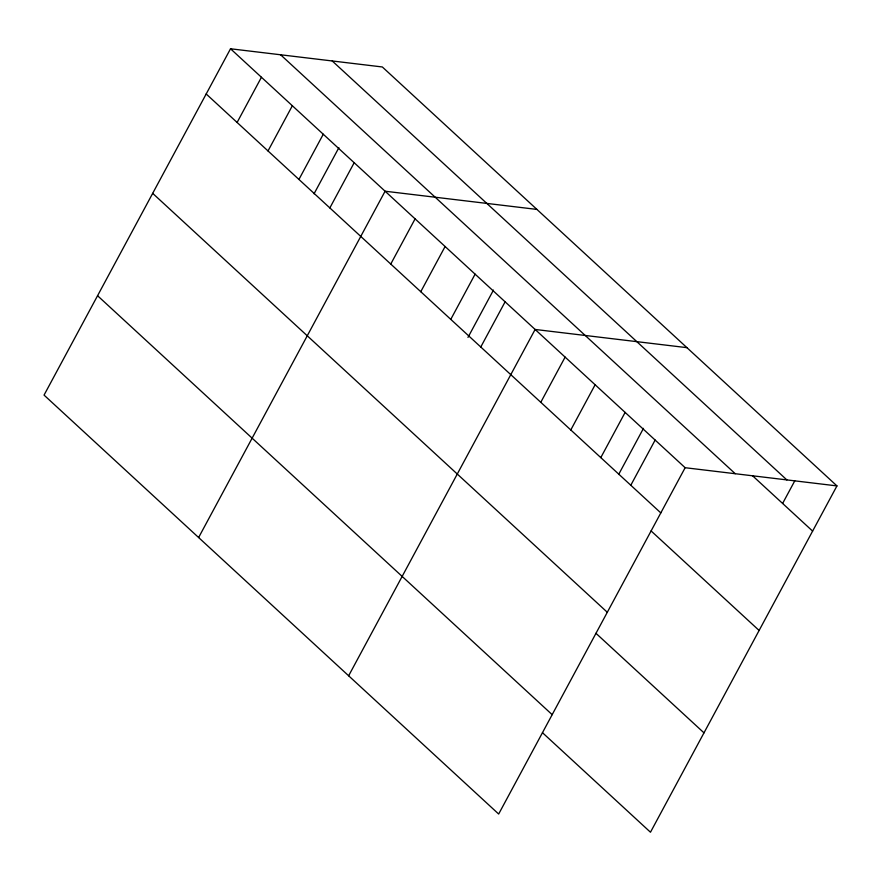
<?xml version="1.0" encoding="UTF-8"?>
<svg xmlns="http://www.w3.org/2000/svg" width="881" height="881" viewBox="0 0 881 881"><rect width="100%" height="100%" fill="white"/><g stroke="black" fill="none" stroke-linecap="round" stroke-linejoin="round"><path stroke-width="1.32" d="M836.95 485.905L382.332 66.967L230.525 48.774L44.05 395.095L498.668 814.033L685.143 467.712L836.95 485.905L650.475 832.226L542.465 732.684M237.099 122.459L261.437 77.264M268.011 150.948L292.349 105.753M298.934 179.438L323.261 134.242M314.054 193.787L338.888 147.656M329.846 207.927L354.173 162.732M198.621 537.531L385.096 191.221L536.903 209.414M390.757 264.058L415.094 218.862M420.766 291.71L445.103 246.515M450.775 319.363L475.101 274.167M467.976 337.412L493.459 290.091M480.773 347.004L505.11 301.82M348.645 675.782L535.119 329.461L686.927 347.654M540.78 402.309L565.117 357.113M570.789 429.961L595.127 384.766M600.798 457.613L625.125 412.418M618.638 474.474L643.482 428.342M630.796 485.255L655.134 440.071M782.614 503.447L794.783 480.85M332.236 60.965L786.854 479.903M752.605 475.795L812.612 531.1M280.621 54.787L735.239 473.714M230.525 48.774L685.143 467.712M206.187 93.97L660.805 512.907M651.092 530.935L759.114 630.466M152.677 193.346L607.295 612.273M595.963 633.307L703.985 732.849M97.56 295.719L552.167 714.656"/></g></svg>
